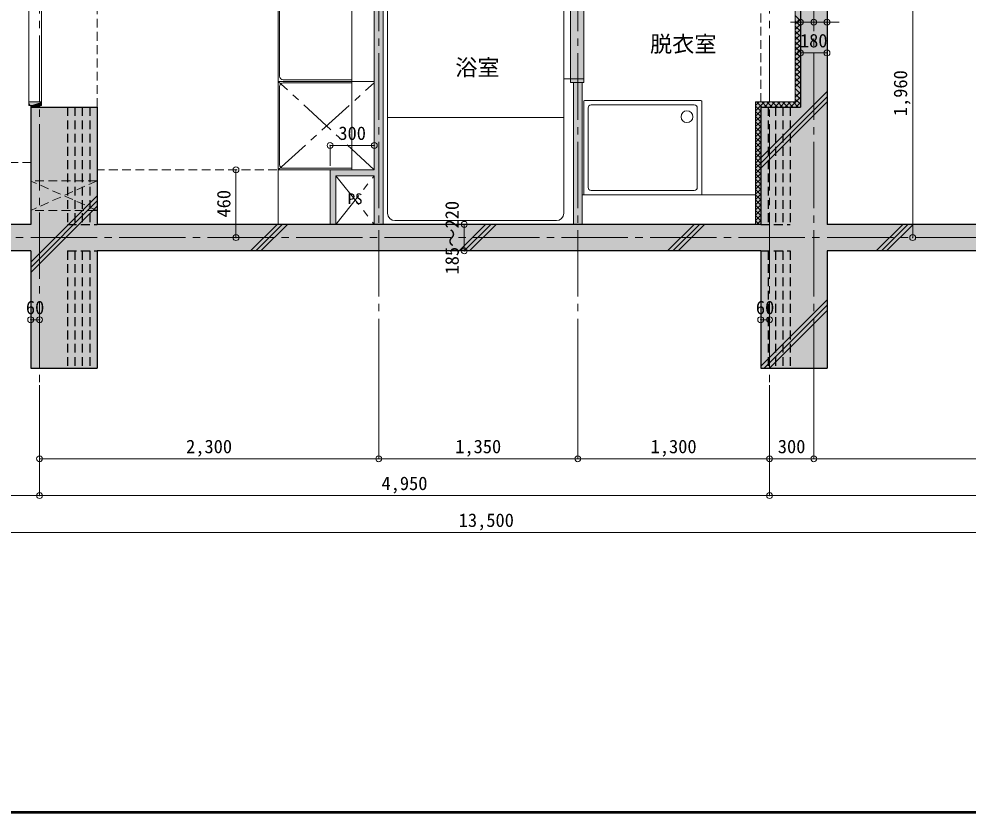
# Model space of a CAD drawing. Units: millimetres at full size, sheet at 1:50; some dimension numbers follow another scale. Extents: x -9674 to 9699, y -6794 to 6791.
# Drawn here: x -3172 to 3264, y -6794 to -1408 of the extents above; entities that cross this region are included whole.
import ezdxf
from ezdxf.enums import TextEntityAlignment as Align

# ---------------------------------------------------------------- set-up
doc = ezdxf.new("R2010")
doc.units = ezdxf.units.MM
doc.header["$LTSCALE"] = 50
doc.header["$PDMODE"] = 32
doc.header["$PDSIZE"] = 40
for name, pattern in [('CHAIN1', [8, 5, -1, 1, -1]), ('CHAIN2', [12, 9, -1, 1, -1]), ('DASHED1', [1.8, 1.2, -0.6])]:
    doc.linetypes.add(name, pattern=pattern)
for name, color, linetype, lineweight in [('0-0_図面枠', 7, 'Continuous', 9), ('1-0_芯', 7, 'CHAIN2', 9), ('1-1_躯体', 2, 'Continuous', 25), ('1-2_間仕切', 3, 'Continuous', 18), ('1-3_建具', 3, 'Continuous', 18), ('1-5_設備', 7, 'Continuous', 9), ('1-7_その他', 7, 'DASHED1', 9), ('1-8_ハッチ', 4, 'Continuous', 9), ('1-A_文字', 7, 'Continuous', 9), ('1-B_寸法', 7, 'Continuous', 9), ('1-C_梁', 7, 'DASHED1', 9)]:
    doc.layers.add(name, color=color, linetype=linetype, lineweight=lineweight)
for name, color, linetype in [('4-0', 1, 'Continuous'), ('4-2', 4, 'Continuous'), ('4-F', 4, 'Continuous')]:
    doc.layers.add(name, color=color, linetype=linetype)
doc.styles.add('ＭＳ ゴシック', font='')
doc.styles.get('ＭＳ ゴシック').set_extended_font_data('MS Gothic')

msp = doc.modelspace()

# ---------------------------------------------------------------- linework, layer by layer
at = {"layer": '0-0_図面枠'}
for p, q in [((-9673.92, -6793.93), (9698.92, -6793.93)), ((-9672.16, -6792.16), (9697.16, -6792.16)), ((-9670.4, -6790.4), (9695.4, -6790.4)), ((9693.64, -6788.64), (-9668.64, -6788.64)), ((-9666.87, -6786.88), (9691.87, -6786.88)), ((-9665.11, -6785.11), (9690.11, -6785.11)), ((-9663.35, -6783.35), (9688.35, -6783.35))]:
    msp.add_line(p, q, dxfattribs=at)
at = {"layer": '1-0_芯'}
for p, q in [((-3032.5, 5079.12), (-3032.5, -3890.88)), ((1917.5, 5079.12), (1917.5, -3890.88)), ((-732.5, -3890.88), (-732.5, 923.12)), ((617.5, -3890.88), (617.5, 13.12)), ((2217.5, -3890.88), (2217.5, 13.12)), ((-8492.5, -2890.88), (8517.5, -2890.88))]:
    msp.add_line(p, q, dxfattribs=at)
at = {"layer": '1-1_躯体'}
for p, q in [((2127.5, 9.12), (2127.5, -2005.88)), ((2307.5, -170.88), (2307.5, -2800.88)), ((-3092.5, -2005.88), (-2642.5, -2005.88)), ((-3092.5, -2005.88), (-3092.5, -2800.88)), ((-2642.5, -2005.88), (-2642.5, -2800.88)), ((1857.5, -2005.88), (1857.5, -2800.88)), ((1857.5, -2005.88), (2127.5, -2005.88)), ((-3092.5, -2800.88), (-6692.5, -2800.88)), ((1857.5, -2800.88), (-2642.5, -2800.88)), ((6357.5, -2800.88), (2307.5, -2800.88)), ((-3092.5, -2980.88), (-6692.5, -2980.88)), ((-3092.5, -2980.88), (-3092.5, -3775.88)), ((1857.5, -2980.88), (-2642.5, -2980.88)), ((-2642.5, -2980.88), (-2642.5, -3775.88)), ((1857.5, -2980.88), (1857.5, -3775.88)), ((6357.5, -2980.88), (2307.5, -2980.88)), ((2307.5, -2980.88), (2307.5, -3775.88)), ((-3092.5, -3775.88), (-2642.5, -3775.88)), ((1857.5, -3775.88), (2307.5, -3775.88))]:
    msp.add_line(p, q, dxfattribs=at)
at = {"layer": '1-1_躯体', "linetype": 'DASHED1'}
for p, q in [((-2842.5, -2005.88), (-2842.5, -2800.88)), ((-2792.5, -2005.88), (-2792.5, -2800.88)), ((-2742.5, -2005.88), (-2742.5, -2800.88)), ((-2692.5, -2005.88), (-2692.5, -2800.88)), ((1907.5, -2005.88), (1907.5, -2800.88)), ((1957.5, -2005.88), (1957.5, -2800.88)), ((2007.5, -2005.88), (2007.5, -2800.88)), ((2057.5, -2005.88), (2057.5, -2800.88)), ((-2842.5, -2800.88), (-2642.5, -2800.88)), ((1857.5, -2800.88), (2057.5, -2800.88)), ((-2842.5, -2980.88), (-2642.5, -2980.88)), ((-2842.5, -2980.88), (-2842.5, -3775.88)), ((-2792.5, -2980.88), (-2792.5, -3775.88)), ((-2742.5, -2980.88), (-2742.5, -3775.88)), ((-2692.5, -2980.88), (-2692.5, -3775.88)), ((1857.5, -2980.88), (2057.5, -2980.88)), ((1907.5, -2980.88), (1907.5, -3775.88)), ((1957.5, -2980.88), (1957.5, -3775.88)), ((2007.5, -2980.88), (2007.5, -3775.88)), ((2057.5, -2980.88), (2057.5, -3775.88))]:
    msp.add_line(p, q, dxfattribs=at)
at = {"layer": '1-2_間仕切'}
for p, q in [((-762.5, -2430.88), (-762.5, -23.88)), ((587.5, -2800.88), (587.5, -1838.88)), ((647.5, -2800.88), (647.5, -1838.88)), ((-3092.5, -2005.88), (-3092.5, -1995.88)), ((-3030, -1995.88), (-3030, -2005.88)), ((-1022.5, -2800.88), (-1022.5, -2470.88)), ((-1022.5, -2470.88), (-762.5, -2470.88)), ((-762.5, -2800.88), (-762.5, -2470.88))]:
    msp.add_line(p, q, dxfattribs=at)
for points in [[(-702.5, -2800.88), (-702.5, -960.88), (587.5, -960.88)], [(-1062.5, -2800.88), (-1062.5, -2430.88), (-762.5, -2430.88)]]:
    msp.add_lwpolyline(points, dxfattribs=at)
at = {"layer": '1-3_建具', "color": 7, "lineweight": 9}
for p, q in [((-3105, -57.88), (-3105, -1970.88)), ((-3020, -1970.88), (-3020, -57.88)), ((567.5, -1813.88), (567.5, -1093.88)), ((657.5, -1813.88), (657.5, -1093.88)), ((567.5, -1813.88), (657.5, -1813.88)), ((567.5, -1838.88), (567.5, -1813.88)), ((657.5, -1838.88), (567.5, -1838.88)), ((657.5, -1838.88), (657.5, -1813.88))]:
    msp.add_line(p, q, dxfattribs=at)
at = {"layer": '1-3_建具'}
for p, q in [((-3105, -1970.88), (-3105, -1995.88)), ((-3105, -1970.88), (-3020, -1970.88)), ((-3020, -1970.88), (-3020, -1995.88)), ((-3105, -1995.88), (-3020, -1995.88))]:
    msp.add_line(p, q, dxfattribs=at)
at = {"layer": '1-5_設備'}
for p, q in [((-1414.5, -2800.88), (-1414.5, -40.88)), ((-914.5, -2430.88), (-914.5, -32.88)), ((-1404.5, -1795.88), (-1404.5, -75.88)), ((-672.5, -1035.88), (-672.5, -2725.88)), ((522.5, -1035.88), (522.5, -2725.88)), ((-1414.5, -1830.88), (-762.5, -1830.88)), ((-1404.5, -2395.88), (-1404.5, -1865.88)), ((-1379.5, -1820.88), (-914.5, -1820.88)), ((-1379.5, -1840.88), (-914.5, -1840.88)), ((567.5, -1813.88), (522.5, -1813.88)), ((657.5, -2600.88), (657.5, -1965.88)), ((662.5, -1960.88), (1452.5, -1960.88)), ((707.5, -1990.88), (1407.5, -1990.88)), ((1457.5, -1965.88), (1457.5, -2600.88)), ((687.5, -2550.88), (687.5, -2010.88)), ((1427.5, -2010.88), (1427.5, -2550.88)), ((-672.5, -2075.88), (522.5, -2075.88)), ((-1414.5, -2430.88), (-762.5, -2430.88)), ((-1379.5, -2420.88), (-914.5, -2420.88)), ((707.5, -2570.88), (1407.5, -2570.88)), ((647.5, -2600.88), (1822.5, -2600.88)), ((472.5, -2775.88), (-622.5, -2775.88))]:
    msp.add_line(p, q, dxfattribs=at)
at = {"layer": '1-5_設備', "linetype": 'CHAIN1'}
for p, q in [((-762.5, -2430.88), (-1414.5, -1830.88)), ((-1414.5, -2430.88), (-762.5, -1840.88))]:
    msp.add_line(p, q, dxfattribs=at)
at = {"layer": '1-5_設備'}
msp.add_circle((1357.5, -2070.88), 40, dxfattribs=at)
for centre, radius, start, end in [((-1379.5, -1795.88), 25, 180, 270), ((-1379.5, -1865.88), 25, 90, 180), ((662.5, -1965.88), 5, 90, 180), ((707.5, -2010.88), 20, 90, 180), ((1407.5, -2010.88), 20, 0, 90), ((1452.5, -1965.88), 5, 0, 90), ((-1379.5, -2395.88), 25, 180, 270), ((707.5, -2550.88), 20, 180, 270), ((1407.5, -2550.88), 20, 270, 0), ((-622.5, -2725.88), 50, 180, 270), ((472.5, -2725.88), 50, 270, 0)]:
    msp.add_arc(centre, radius, start, end, dxfattribs=at)
at = {"layer": '1-7_その他'}
for p, q in [((-2642.5, -2505.88), (-3092.5, -2706.26)), ((-2642.5, -2505.88), (-3092.5, -2505.88)), ((-2642.5, -2705.88), (-3092.5, -2507.05)), ((-2642.5, -2705.88), (-3092.5, -2705.88))]:
    msp.add_line(p, q, dxfattribs=at)
at = {"layer": '1-7_その他', "color": 4, "linetype": 'CHAIN1'}
for p, q in [((-1022.5, -2470.88), (-762.5, -2800.88)), ((-1022.5, -2800.88), (-762.5, -2470.88))]:
    msp.add_line(p, q, dxfattribs=at)
at = {"layer": '1-8_ハッチ'}
for p, q in [((2092.5, -16.88), (2092.5, -1970.88)), ((2092.5, -1385.39), (2127.5, -1420.39)), ((2092.5, -1443.03), (2127.5, -1408.03)), ((2092.5, -1420.75), (2127.5, -1455.75)), ((2092.5, -1478.39), (2127.5, -1443.39)), ((2092.5, -1456.1), (2127.5, -1491.1)), ((2092.5, -1513.74), (2127.5, -1478.74)), ((2092.5, -1491.46), (2127.5, -1526.46)), ((2092.5, -1549.1), (2127.5, -1514.1)), ((2092.5, -1526.81), (2127.5, -1561.81)), ((2092.5, -1584.46), (2127.5, -1549.46)), ((2092.5, -1562.17), (2127.5, -1597.17)), ((2092.5, -1619.81), (2127.5, -1584.81)), ((2092.5, -1597.53), (2127.5, -1632.53)), ((2092.5, -1655.17), (2127.5, -1620.17)), ((2092.5, -1632.88), (2127.5, -1667.88)), ((2092.5, -1690.52), (2127.5, -1655.52)), ((2092.5, -1668.24), (2127.5, -1703.24)), ((2092.5, -1725.88), (2127.5, -1690.88)), ((2092.5, -1703.59), (2127.5, -1738.59)), ((2092.5, -1761.23), (2127.5, -1726.23)), ((2092.5, -1738.95), (2127.5, -1773.95)), ((2092.5, -1796.59), (2127.5, -1761.59)), ((2092.5, -1774.3), (2127.5, -1809.3)), ((2092.5, -1831.94), (2127.5, -1796.94)), ((2092.5, -1809.66), (2127.5, -1844.66)), ((2092.5, -1867.3), (2127.5, -1832.3)), ((2092.5, -1845.01), (2127.5, -1880.01)), ((1857.5, -2349.79), (2307.5, -1899.79)), ((2092.5, -1880.37), (2127.5, -1915.37)), ((2092.5, -1938.01), (2127.5, -1903.01)), ((2092.5, -1915.72), (2127.5, -1950.72)), ((1822.5, -1970.88), (2092.5, -1970.88)), ((1822.5, -1970.88), (1822.5, -2800.88)), ((1822.5, -1995.88), (1847.5, -1970.88)), ((1822.5, -2031.23), (1882.85, -1970.88)), ((1829.46, -1970.88), (1864.46, -2005.88)), ((1857.5, -2385.14), (2307.5, -1935.14)), ((1857.5, -2420.5), (2307.5, -1970.5)), ((1864.81, -1970.88), (1899.81, -2005.88)), ((1883.21, -2005.88), (1918.21, -1970.88)), ((1900.17, -1970.88), (1935.17, -2005.88)), ((1918.56, -2005.88), (1953.56, -1970.88)), ((1935.52, -1970.88), (1970.52, -2005.88)), ((1953.92, -2005.88), (1988.92, -1970.88)), ((1970.88, -1970.88), (2005.88, -2005.88)), ((1989.27, -2005.88), (2024.27, -1970.88)), ((2006.23, -1970.88), (2041.23, -2005.88)), ((2024.63, -2005.88), (2059.63, -1970.88)), ((2041.59, -1970.88), (2076.59, -2005.88)), ((2059.98, -2005.88), (2127.5, -1938.36)), ((2076.95, -1970.88), (2111.95, -2005.88)), ((2092.5, -1951.08), (2127.5, -1986.08)), ((2095.34, -2005.88), (2127.5, -1973.72)), ((1822.5, -1999.28), (1857.5, -2034.28)), ((1822.5, -2066.59), (1857.5, -2031.59)), ((1822.5, -2034.63), (1857.5, -2069.63)), ((1822.5, -2101.94), (1857.5, -2066.94)), ((1822.5, -2069.99), (1857.5, -2104.99)), ((1822.5, -2137.3), (1857.5, -2102.3)), ((1822.5, -2105.34), (1857.5, -2140.34)), ((1822.5, -2172.65), (1857.5, -2137.65)), ((1822.5, -2140.7), (1857.5, -2175.7)), ((1822.5, -2208.01), (1857.5, -2173.01)), ((1822.5, -2176.05), (1857.5, -2211.05)), ((1822.5, -2243.36), (1857.5, -2208.36)), ((1822.5, -2211.41), (1857.5, -2246.41)), ((1822.5, -2278.72), (1857.5, -2243.72)), ((1822.5, -2246.76), (1857.5, -2281.76)), ((1822.5, -2314.07), (1857.5, -2279.07)), ((1822.5, -2282.12), (1857.5, -2317.12)), ((1822.5, -2349.43), (1857.5, -2314.43)), ((1822.5, -2317.47), (1857.5, -2352.47)), ((1822.5, -2384.79), (1857.5, -2349.79)), ((1822.5, -2352.83), (1857.5, -2387.83)), ((1822.5, -2420.14), (1857.5, -2385.14)), ((1822.5, -2388.19), (1857.5, -2423.19)), ((1822.5, -2455.5), (1857.5, -2420.5)), ((1822.5, -2423.54), (1857.5, -2458.54)), ((1822.5, -2490.85), (1857.5, -2455.85)), ((1822.5, -2458.9), (1857.5, -2493.9)), ((1822.5, -2526.21), (1857.5, -2491.21)), ((1822.5, -2494.25), (1857.5, -2529.25)), ((1822.5, -2561.56), (1857.5, -2526.56)), ((1822.5, -2529.61), (1857.5, -2564.61)), ((1822.5, -2596.92), (1857.5, -2561.92)), ((1822.5, -2564.96), (1857.5, -2599.96)), ((-3092.5, -3057.14), (-2642.5, -2607.14)), ((1822.5, -2632.27), (1857.5, -2597.27)), ((1822.5, -2600.32), (1857.5, -2635.32)), ((1822.5, -2667.63), (1857.5, -2632.63)), ((1822.5, -2635.67), (1857.5, -2670.67)), ((-3092.5, -3092.5), (-2642.5, -2642.5)), ((-3092.5, -3127.86), (-2642.5, -2677.86)), ((1822.5, -2702.98), (1857.5, -2667.98)), ((1822.5, -2671.03), (1857.5, -2706.03)), ((1822.5, -2738.34), (1857.5, -2703.34)), ((1822.5, -2706.38), (1857.5, -2741.38)), ((1822.5, -2773.69), (1857.5, -2738.69)), ((1822.5, -2741.74), (1857.5, -2776.74)), ((-1602.02, -2980.88), (-1422.02, -2800.88)), ((-1566.67, -2980.88), (-1386.67, -2800.88)), ((-1531.31, -2980.88), (-1351.31, -2800.88)), ((-187.81, -2980.88), (-7.81, -2800.88)), ((-152.45, -2980.88), (27.55, -2800.88)), ((-117.1, -2980.88), (62.9, -2800.88)), ((1226.41, -2980.88), (1406.41, -2800.88)), ((1261.76, -2980.88), (1441.76, -2800.88)), ((1297.12, -2980.88), (1477.12, -2800.88)), ((1822.5, -2777.09), (1846.28, -2800.88)), ((1830.67, -2800.88), (1857.5, -2774.05)), ((2640.62, -2980.88), (2820.62, -2800.88)), ((2675.98, -2980.88), (2855.98, -2800.88)), ((2711.33, -2980.88), (2891.33, -2800.88)), ((1857.5, -3764), (2307.5, -3314)), ((1880.98, -3775.88), (2307.5, -3349.35)), ((1916.33, -3775.88), (2307.5, -3384.71))]:
    msp.add_line(p, q, dxfattribs=at)
at = {"layer": '1-B_寸法'}
for p, q in [((2888.33, -930.88), (2888.33, -2890.88)), ((2127.5, -1638.09), (2307.5, -1638.09)), ((-1700.35, -2430.88), (-1700.35, -2890.88)), ((-152.45, -2980.88), (-152.45, -2800.88)), ((-3032.5, -3447.9), (-3092.5, -3447.9)), ((1917.5, -3447.9), (1857.5, -3447.9)), ((-3032.5, -4640.88), (-3032.5, -3890.88)), ((-732.5, -4390.88), (-732.5, -3890.88)), ((617.5, -4390.88), (617.5, -3890.88)), ((1917.5, -4640.88), (1917.5, -3890.88)), ((2217.5, -4390.88), (2217.5, -3890.88)), ((-732.5, -4390.88), (-3032.5, -4390.88)), ((617.5, -4390.88), (-732.5, -4390.88)), ((1917.5, -4390.88), (617.5, -4390.88)), ((1917.5, -4390.88), (2217.5, -4390.88)), ((2217.5, -4390.88), (6747.5, -4390.88)), ((-6752.5, -4640.88), (-3032.5, -4640.88)), ((-3032.5, -4640.88), (1917.5, -4640.88)), ((1917.5, -4640.88), (6747.5, -4640.88)), ((-6752.5, -4890.88), (6747.5, -4890.88))]:
    msp.add_line(p, q, dxfattribs=at)
for points in [[(2059.01, -1429.58), (2217.5, -1429.58), (2389.09, -1429.58)], [(-1062.5, -2404.95), (-1062.5, -2265.94), (-762.5, -2265.94)]]:
    msp.add_lwpolyline(points, dxfattribs=at)
at = {"layer": '1-B_寸法', "color": 3}
for p in [(2127.5, -1429.58), (2217.5, -1429.58), (2307.5, -1429.58), (2127.5, -1638.09), (2307.5, -1638.09), (-1062.5, -2265.94), (-762.5, -2265.94), (-1700.35, -2430.88), (-152.45, -2800.88), (-1700.35, -2890.88), (2888.33, -2890.88), (-152.45, -2980.88), (-3092.5, -3447.9), (-3032.5, -3447.9), (1857.5, -3447.9), (1917.5, -3447.9), (-3032.5, -4390.88), (-732.5, -4390.88), (617.5, -4390.88), (1917.5, -4390.88), (2217.5, -4390.88), (-3032.5, -4640.88), (1917.5, -4640.88)]:
    msp.add_point(p, dxfattribs=at)
at = {"layer": '1-C_梁'}
for p, q in [((-2642.5, -2005.88), (-2642.5, -16.88)), ((1857.5, -1970.88), (1857.5, -16.88)), ((-6657.5, -2380.88), (-3092.5, -2380.88)), ((-1062.5, -2430.88), (-2642.5, -2430.88))]:
    msp.add_line(p, q, dxfattribs=at)
at = {"layer": '4-0'}
for points in [[(2307.5, -2800.88), (2307.5, -170.88), (2127.5, 9.12)], [(2307.5, -2800.88), (2127.5, 9.12), (2127.5, -2005.88)], [(-3092.5, -2005.88), (-2642.5, -2005.88), (-3092.5, -3775.88), (-2642.5, -3775.88)], [(1857.5, -2005.88), (1857.5, -2800.88), (2307.5, -2800.88)], [(2307.5, -2800.88), (2127.5, -2005.88), (1857.5, -2005.88)], [(-3092.5, -2800.88), (-3092.5, -2980.88), (-6692.5, -2800.88), (-6692.5, -2980.88)], [(1857.5, -2800.88), (1857.5, -2980.88), (-2642.5, -2800.88), (-2642.5, -2980.88)], [(2307.5, -3775.88), (1857.5, -3775.88), (2307.5, -2800.88), (1857.5, -2800.88)], [(6357.5, -2800.88), (6357.5, -2980.88), (2307.5, -2800.88), (2307.5, -2980.88)]]:
    msp.add_solid(points, dxfattribs=at)
at = {"layer": '4-2'}
for points in [[(-702.5, -16.88), (-762.5, -23.88), (-762.5, -2800.88)], [(-702.5, -16.88), (-762.5, -2800.88), (-702.5, -700.88)], [(-762.5, -2800.88), (-702.5, -900.88), (-702.5, -700.88)], [(-762.5, -2800.88), (-702.5, -960.88), (-702.5, -900.88)], [(-762.5, -2800.88), (-702.5, -2800.88), (-702.5, -960.88)], [(567.5, -1068.88), (657.5, -1068.88), (567.5, -1838.88), (657.5, -1838.88)], [(587.5, -1838.88), (647.5, -1838.88), (587.5, -2800.88), (647.5, -2800.88)], [(-3105, -1970.88), (-3105, -1995.88), (-3092.5, -1995.88)], [(-3092.5, -1995.88), (-3020, -1970.88), (-3105, -1970.88)], [(-3092.5, -1995.88), (-3020, -1995.88), (-3020, -1970.88)], [(-3092.5, -1995.88), (-3092.5, -2005.88), (-3032.5, -2005.88)], [(-3092.5, -1995.88), (-3032.5, -2005.88), (-3030, -2005.88)], [(-3092.5, -1995.88), (-3030, -2005.88), (-3030, -1995.88)], [(-762.5, -2470.88), (-762.5, -2430.88), (-1062.5, -2430.88)], [(-1062.5, -2430.88), (-1062.5, -2800.88), (-1022.5, -2800.88)], [(-1062.5, -2430.88), (-1022.5, -2800.88), (-1022.5, -2470.88)], [(-1062.5, -2430.88), (-1022.5, -2470.88), (-762.5, -2470.88)]]:
    msp.add_solid(points, dxfattribs=at)
at = {"layer": '4-F'}
for points in [[(2092.5, -1895.88), (2127.5, -1930.88), (2092.5, -16.88), (2127.5, -16.88)], [(2092.5, -1895.88), (2127.5, -1930.88), (2092.5, -1970.88), (2127.5, -2005.88)], [(1822.5, -1970.88), (1857.5, -2005.88), (2127.5, -2005.88)], [(2127.5, -2005.88), (2092.5, -1970.88), (1822.5, -1970.88)], [(1822.5, -2800.88), (1857.5, -2800.88), (1822.5, -1970.88), (1857.5, -2005.88)]]:
    msp.add_solid(points, dxfattribs=at)

# ---------------------------------------------------------------- texts
at = {"layer": '1-A_文字', "style": 'ＭＳ ゴシック'}
for s, height, p in [('脱衣室', 110, (1107.38, -1665.45)), ('浴室', 110, (-213.06, -1824.84)), ('PS', 73.31, (-942.5, -2685.88))]:
    msp.add_text(s, height=height, dxfattribs=at).set_placement(p, align=Align.BOTTOM_LEFT)
at = {"layer": '1-B_寸法', "style": 'ＭＳ ゴシック'}
for s, p in [('180', (2123.75, -1628.09)), ('300', (-1006.25, -2255.94)), ('60', (-3125, -3437.9)), ('60', (1825, -3437.9)), ('2,300', (-2038.75, -4380.88)), ('1,350', (-213.75, -4380.88)), ('1,300', (1111.25, -4380.88)), ('300', (1973.75, -4380.88)), ('4,950', (-713.75, -4630.88)), ('13,500', (-190, -4880.88))]:
    msp.add_text(s, height=91.64, dxfattribs=at).set_placement(p, align=Align.BOTTOM_LEFT)
for s, p in [('1,960', (2878.33, -2067.13)), ('460', (-1710.35, -2754.63)), ('185～220', (-162.45, -3140.88))]:
    msp.add_text(s, height=91.64, rotation=90, dxfattribs=at).set_placement(p, align=Align.BOTTOM_LEFT)

doc.saveas('drawing.dxf')
